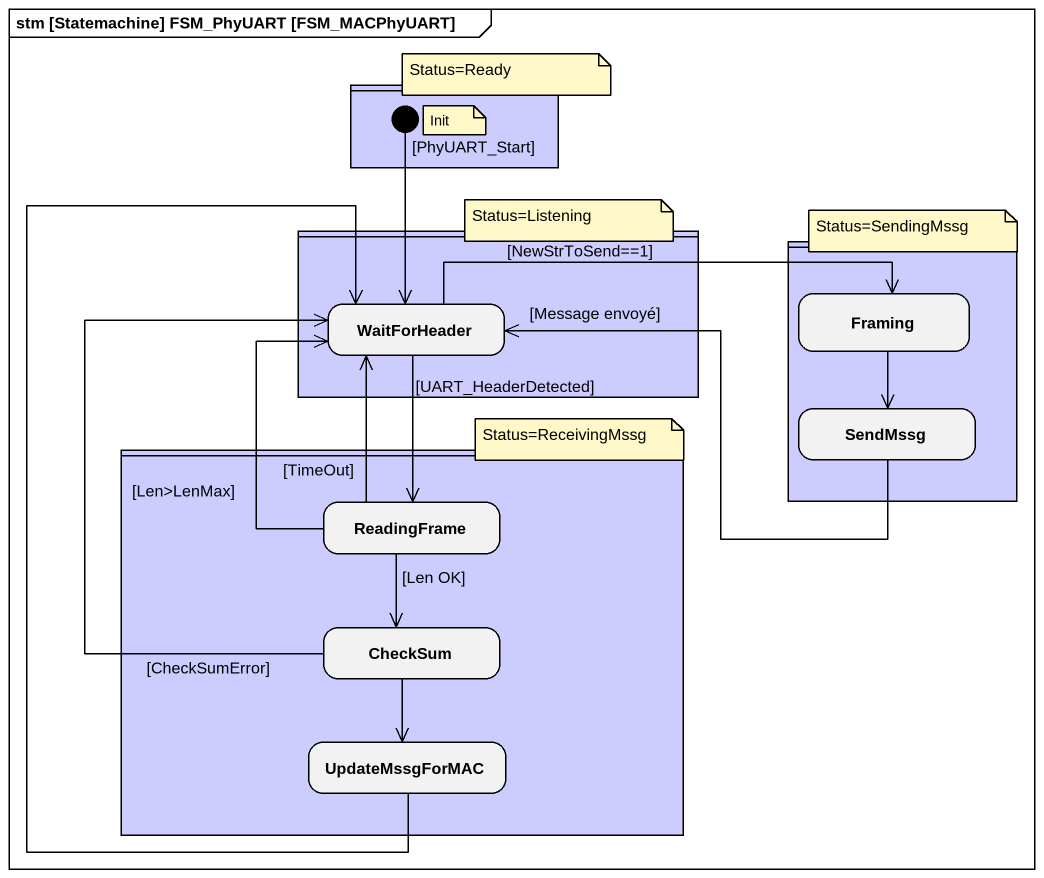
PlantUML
@startuml
mainframe stm [Statemachine] FSM_PhyUART [FSM_MACPhyUART]
hide empty description
state " " as lane1 <<partition>> #CCCCFF {
  state initial1 <<start>>
}
state " " as lane2 <<partition>> #CCCCFF {
  state WaitForHeader
}
state " " as lane3 <<partition>> #CCCCFF {
  state Framing
  state SendMssg
}
state " " as lane4 <<partition>> #CCCCFF {
  state ReadingFrame
  state CheckSum
  state UpdateMssgForMAC
}
initial1 --> WaitForHeader : [PhyUART_Start]
WaitForHeader -right-> Framing : [NewStrToSend==1]
WaitForHeader --> ReadingFrame : [UART_HeaderDetected]
Framing --> SendMssg
SendMssg -left-> WaitForHeader : [Message envoyé]
ReadingFrame -up-> WaitForHeader : [Len>LenMax]
ReadingFrame -up-> WaitForHeader : [TimeOut]
ReadingFrame --> CheckSum : [Len OK]
CheckSum -up-> WaitForHeader : [CheckSumError]
CheckSum --> UpdateMssgForMAC
UpdateMssgForMAC -up-> WaitForHeader
note as N1
  Status=Ready
end note
note as N2
  Init
end note
note as N3
  Status=Listening
end note
note as N4
  Status=SendingMssg
end note
note as N5
  Status=ReceivingMssg
end note
@enduml
